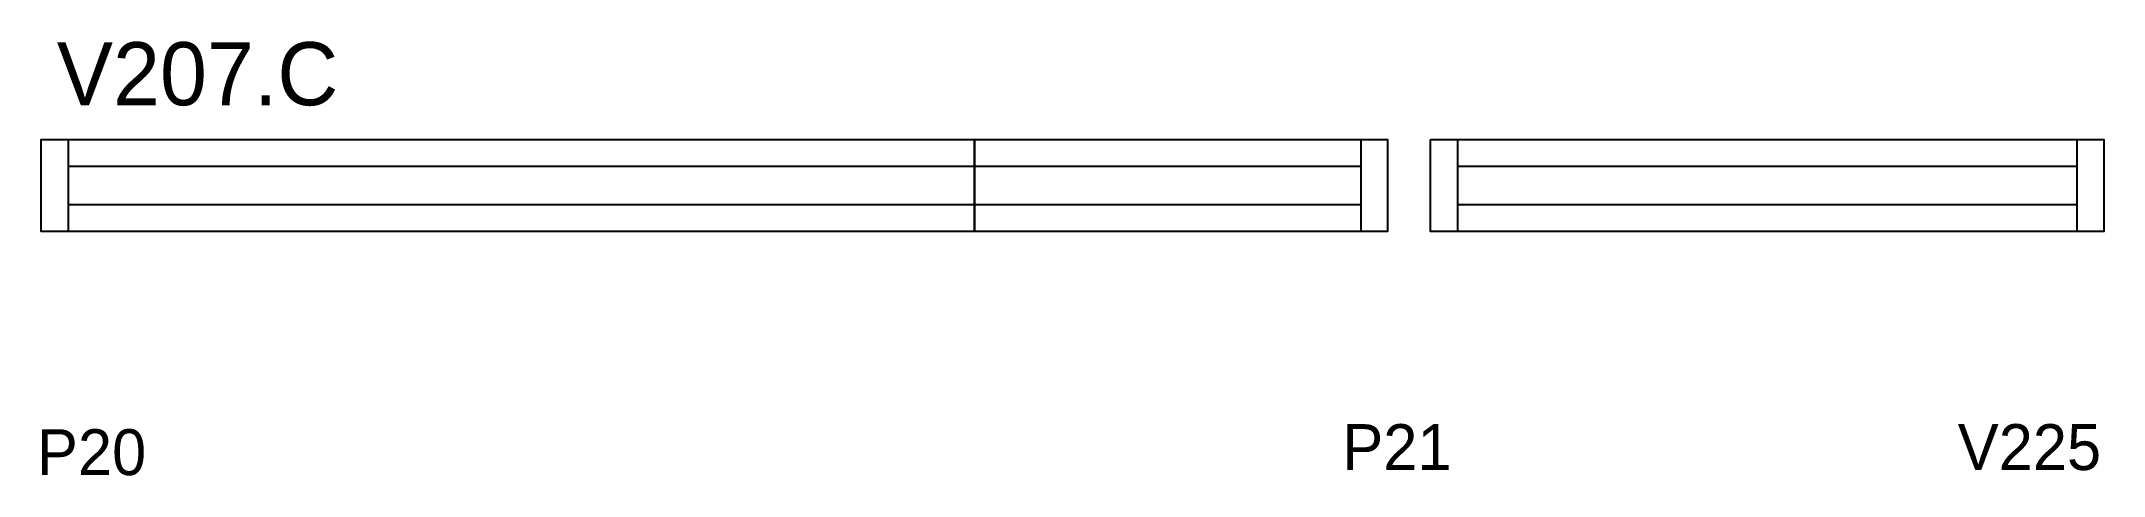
# Model space of a CAD drawing. Header units: metres. Extents: x 2390 to 2929, y 17227 to 17340.
import ezdxf

# ---------------------------------------------------------------- set-up
doc = ezdxf.new("R2010")
doc.units = ezdxf.units.M
for name, color, linetype in [('5', 7, 'Continuous'), ('NOMENCLATURA', 7, 'Continuous'), ('Painéis', 7, 'Continuous'), ('SARR_2.2x7', 7, 'Continuous')]:
    doc.layers.add(name, color=color, linetype=linetype)

msp = doc.modelspace()

# ---------------------------------------------------------------- linework, layer by layer
at = {"layer": 'Painéis', "color": 7, "lineweight": 25}
for points in [[(2634.1, 17290.68), (2390.1, 17290.68), (2390.1, 17314.68), (2634.1, 17314.68)], [(2634.1, 17314.68), (2742.1, 17314.68), (2742.1, 17290.68), (2634.1, 17290.68)], [(2753.34, 17314.68), (2929.34, 17314.68), (2929.34, 17290.68), (2753.34, 17290.68)]]:
    msp.add_lwpolyline(points, close=True, dxfattribs=at)
at = {"layer": 'SARR_2.2x7', "color": 7, "lineweight": 25}
for p, q in [((2397.1, 17314.68), (2397.1, 17290.68)), ((2735.1, 17314.68), (2735.1, 17290.68)), ((2760.34, 17314.68), (2760.34, 17290.68)), ((2922.34, 17314.68), (2922.34, 17290.68)), ((2634.1, 17307.68), (2397.1, 17307.68)), ((2735.1, 17307.68), (2634.1, 17307.68)), ((2922.34, 17307.68), (2760.34, 17307.68)), ((2397.1, 17297.68), (2634.1, 17297.68)), ((2634.1, 17297.68), (2735.1, 17297.68)), ((2760.34, 17297.68), (2922.34, 17297.68))]:
    msp.add_line(p, q, dxfattribs=at)

# ---------------------------------------------------------------- texts
at = {"layer": '5', "color": 7, "lineweight": 25}
for s, p in [('P21', (2730.28, 17228.27)), ('V225', (2891.18, 17228.27)), ('P20', (2388.99, 17226.94))]:
    msp.add_text(s, height=12, dxfattribs=at).set_placement(p)
at = {"layer": 'NOMENCLATURA', "color": 7, "lineweight": 25}
msp.add_text('V207.C', height=16.5, dxfattribs=at).set_placement((2394.16, 17323.65))

doc.saveas('drawing.dxf')
